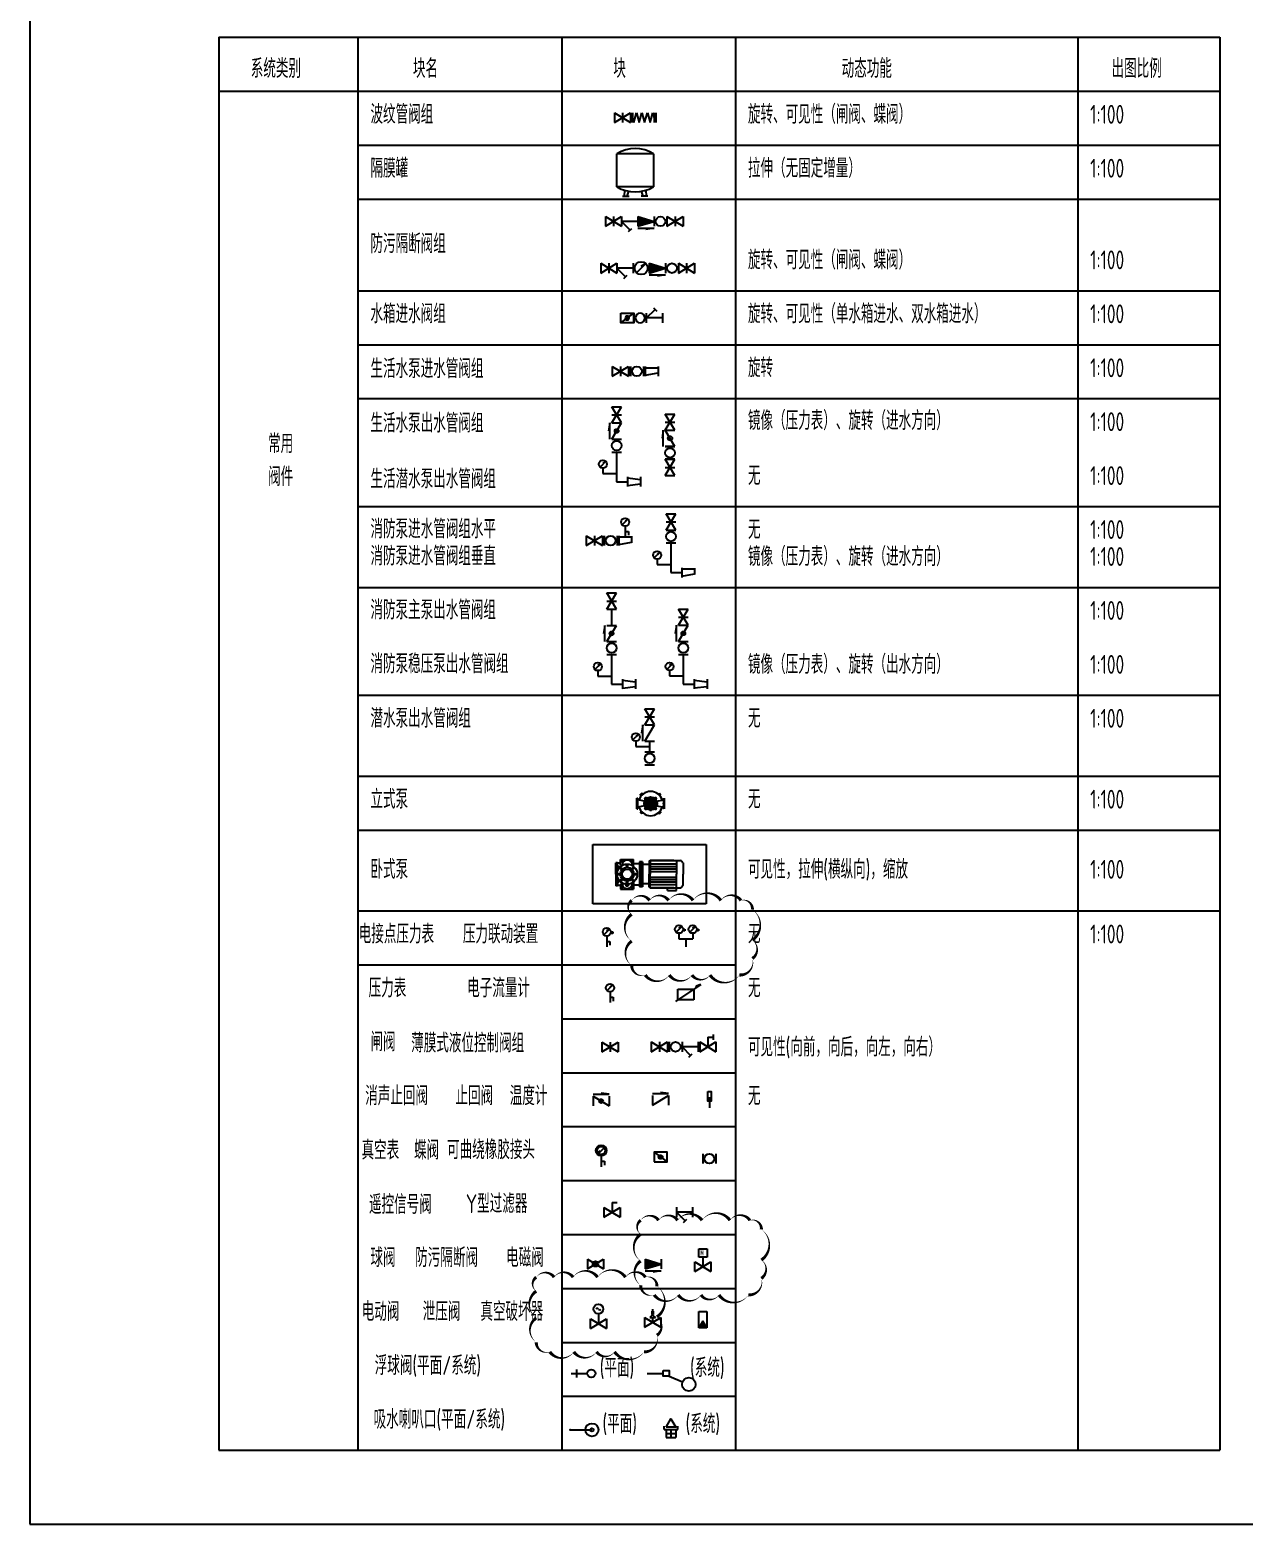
# Model space of a CAD drawing. Header units: millimetres. Extents: x -104227 to 2378000, y -101687 to 2248640.
# Drawn here: x -104227 to -81717, y -101687 to -73980 of the extents above; entities that cross this region are included whole.
import ezdxf

# ---------------------------------------------------------------- set-up
doc = ezdxf.new("R2010")
doc.units = ezdxf.units.MM
doc.header["$LTSCALE"] = 500
for name, pattern in [('BORDER', [1.75, 0.5, -0.25, 0.5, -0.25, 0, -0.25]), ('CENTER2', [1.125, 0.75, -0.125, 0.125, -0.125]), ('DASHDOT', [1, 0.5, -0.25, 0, -0.25]), ('DASHED', [0.75, 0.5, -0.25])]:
    doc.linetypes.add(name, pattern=pattern)
doc.layers.get('DEFPOINTS').update_dxf_attribs({"color": 9})
for name, color, linetype in [('W-BUSH', 231, 'Continuous'), ('W-BUSH-NOTE', 231, 'Continuous'), ('W-COCR-DIMS', 141, 'Continuous'), ('W-COCR-EQPM', 140, 'Continuous'), ('W-COCR-NOTE', 140, 'Continuous'), ('W-COCR-PIPE', 1, 'Continuous'), ('W-DRAI-DIMS', 51, 'Continuous'), ('W-DRAI-DOME-PIPE', 4, 'DASHED'), ('W-DRAI-EQPM', 50, 'Continuous'), ('W-DRAI-FLDR', 50, 'Continuous'), ('W-DRAI-NOTE', 50, 'Continuous'), ('W-DRAI-VENT-PIPE', 5, 'CENTER2'), ('W-DRIN-DIMS', 211, 'Continuous'), ('W-DRIN-EQPM', 210, 'Continuous'), ('W-DRIN-NOTE', 210, 'Continuous'), ('W-DRIN-PIPE', 3, 'Continuous'), ('W-DRIR-PIPE', 2, 'BORDER'), ('W-EQPM', 40, 'Continuous'), ('W-EQPM-ANTI', 40, 'Continuous'), ('W-FRPT-DRAI-PIPE', 4, 'DASHED'), ('W-FRPT-EXTG', 140, 'Continuous'), ('W-FRPT-HYDT', 140, 'Continuous'), ('W-FRPT-HYDT-DIMS', 61, 'Continuous'), ('W-FRPT-HYDT-EQPM', 60, 'Continuous'), ('W-FRPT-HYDT-PIPE', 1, 'Continuous'), ('W-FRPT-NOTE', 60, 'Continuous'), ('W-FRPT-SPRL', 60, 'Continuous'), ('W-FRPT-SPRL-DIMS', 61, 'Continuous'), ('W-FRPT-SPRL-EQPM', 60, 'Continuous'), ('W-FRPT-SPRL-PIPE', 2, 'Continuous'), ('W-GAS-DIMS', 201, 'Continuous'), ('W-GAS-EQPM', 200, 'Continuous'), ('W-GAS-NOTE', 200, 'Continuous'), ('W-GAS-PIPE', 2, 'Continuous'), ('W-HOLE', 231, 'Continuous'), ('W-HOLE-NOTE', 231, 'Continuous'), ('W-NOTE', 40, 'Continuous'), ('W-NOTE-NAME', 40, 'Continuous'), ('W-RAIN-DIMS', 61, 'Continuous'), ('W-RAIN-EQPM', 60, 'Continuous'), ('W-RAIN-NOTE', 60, 'Continuous'), ('W-RAIN-PIPE', 6, 'DASHDOT'), ('W-RECL-DIMS', 131, 'Continuous'), ('W-RECL-EQPM', 130, 'Continuous'), ('W-RECL-NOTE', 130, 'Continuous'), ('W-RECL-PIPE', 6, 'Continuous'), ('W-SHET-IDGF', 7, 'Continuous'), ('W-SHET-PROF', 40, 'Continuous'), ('W-SHET-SHET', 7, 'Continuous'), ('W-WSUP-COOL-PIPE', 3, 'Continuous'), ('W-WSUP-DIMS', 41, 'Continuous'), ('W-WSUP-EQPM', 40, 'Continuous'), ('W-WSUP-HOT-PIPE', 6, 'CENTER2'), ('W-WSUP-HOTI-PIPE', 2, 'Continuous'), ('W-WSUP-HOTR-PIPE', 2, 'BORDER'), ('W-WSUP-NOTE', 40, 'Continuous'), ('W-XF', 7, 'Continuous'), ('W-XR', 7, 'Continuous')]:
    doc.layers.add(name, color=color, linetype=linetype)
doc.layers.add('W-POST', color=10, linetype='Continuous', plot=False)
doc.styles.add('TH-STYLE1', font='', dxfattribs={"width": 0.8})
doc.styles.add('TH-STYLE3', font='tssdeng.shx', dxfattribs={"width": 0.7, "bigfont": 'tssdchn.shx'})
doc.styles.get('TH-STYLE1').set_extended_font_data('SimSun')

# ---------------------------------------------------------------- blocks, each defined once
blk = doc.blocks.new('*U210')
for p, q in [((-340, 61), (-340, 672)), ((340, 672), (-340, 672)), ((340, 672), (340, 61)), ((340, 61), (-340, 61)), ((-236, -111), (-113, -111)), ((-196, -1), (-205, -111)), ((-148, -111), (-116, -19)), ((236, -111), (113, -111)), ((148, -111), (116, -19)), ((196, -1), (205, -111))]:
    blk.add_line(p, q)
for centre, radius, start, end in [((0, 160), 615, 56.4318, 123.5682), ((0, 657), 686, 240.3029, 299.6971)]:
    blk.add_arc(centre, radius, start, end)
blk = doc.blocks.new('闸阀')
for p, q in [((0, 90), (0, -90)), ((0, 90), (300, -90)), ((0, -90), (300, 90)), ((150, 90), (150, -90)), ((300, 90), (300, -90))]:
    blk.add_line(p, q)
blk = doc.blocks.new('止回阀')
for p, q in [((0, 126), (300, 126)), ((0, 90), (0, -90)), ((0, -90), (300, 90)), ((300, 126), (150, 150)), ((300, 90), (300, -90))]:
    blk.add_line(p, q)
blk = doc.blocks.new('可曲绕橡胶接头')
for p, q in [((0, 90), (0, -90)), ((240, 90), (240, -90))]:
    blk.add_line(p, q)
blk.add_circle((120, 0), 90)
blk = doc.blocks.new('生活潜水泵出水管阀组')
blk.add_circle((0, 690), 40)
for name, p, rotation in [('闸阀', (0, 840), 90), ('止回阀', (0, 540), 90), ('可曲绕橡胶接头', (0, 540), 270), ('闸阀', (0, 0), 90)]:
    blk.add_blockref(name, p, dxfattribs=dict(rotation=rotation))
blk = doc.blocks.new('消声止回阀')
for p, q in [((0, 126), (300, 126)), ((0, 90), (0, -90)), ((0, 90), (300, -90)), ((300, 126), (150, 150)), ((300, 90), (300, -90))]:
    blk.add_line(p, q)
blk.add_circle((150, 0), 36)
blk = doc.blocks.new('压力表2')
for p, q in [((-202, 228), (-308, 122)), ((-202, 228), (-257, 195)), ((-255, 100), (-255, 0)), ((-255, 0), (0, 0))]:
    blk.add_line(p, q)
blk.add_circle((-255, 175), 75)
blk = doc.blocks.new('*U189')
at = {"layer": 'W-WSUP-COOL-PIPE'}
for p, q in [((0, 250), (0, -300)), ((0, -300), (200, -300))]:
    blk.add_line(p, q, dxfattribs=at)
at = {"layer": 'W-WSUP-EQPM'}
for p, q in [((200, -210), (200, -390)), ((200, -228), (440, -258)), ((440, -210), (440, -390)), ((200, -372), (440, -342))]:
    blk.add_line(p, q, dxfattribs=at)
at = {"layer": 'W-WSUP-EQPM', "rotation": 90}
for name, p in [('闸阀', (0, 790)), ('消声止回阀', (0, 490)), ('可曲绕橡胶接头', (0, 250))]:
    blk.add_blockref(name, p, dxfattribs=at)
at = {"layer": 'W-WSUP-EQPM'}
blk.add_blockref('压力表2', (0, -150), dxfattribs=at)
blk = doc.blocks.new('偏心异径管')
for p, q in [((0, 90), (0, -90)), ((0, 71), (240, 71)), ((240, 83), (240, -36)), ((0, -67), (240, -25))]:
    blk.add_line(p, q)
blk = doc.blocks.new('压力表')
for p, q in [((53, 328), (-53, 222)), ((53, 328), (-2, 295)), ((0, 200), (0, 0)), ((0, 100), (60, 100)), ((60, 100), (60, 30))]:
    blk.add_line(p, q)
blk.add_circle((0, 275), 75)
blk = doc.blocks.new('消防泵进水管阀组水平')
at = {"layer": 'W-FRPT-HYDT-EQPM'}
for name, p in [('压力表', (720, 71)), ('闸阀', (0, 0)), ('可曲绕橡胶接头', (330, 0)), ('偏心异径管', (600, 0))]:
    blk.add_blockref(name, p, dxfattribs=at)
blk = doc.blocks.new('同心异径管')
for p, q in [((0, 90), (0, -90)), ((0, 72), (240, 42)), ((240, 90), (240, -90)), ((0, -72), (240, -42))]:
    blk.add_line(p, q)
blk = doc.blocks.new('*U190')
for p, q in [((-440, 1390), (-440, 1090)), ((-440, 550), (-440, 0)), ((-440, 0), (-240, 0))]:
    blk.add_line(p, q)
at = {"layer": 'W-FRPT-HYDT-EQPM', "rotation": 90}
for name, p in [('闸阀', (-440, 1390)), ('消声止回阀', (-440, 790)), ('可曲绕橡胶接头', (-440, 550))]:
    blk.add_blockref(name, p, dxfattribs=at)
at = {"layer": 'W-FRPT-HYDT-EQPM'}
for name, p in [('压力表2', (-440, 150)), ('同心异径管', (-240, 0))]:
    blk.add_blockref(name, p, dxfattribs=at)
blk = doc.blocks.new('*U191')
for p, q in [((0, 550), (0, 0)), ((0, 0), (200, 0))]:
    blk.add_line(p, q)
at = {"layer": 'W-FRPT-HYDT-EQPM', "rotation": 90}
for name, p in [('闸阀', (0, 790)), ('可曲绕橡胶接头', (0, 550))]:
    blk.add_blockref(name, p, dxfattribs=at)
at = {"layer": 'W-FRPT-HYDT-EQPM'}
for name, p in [('压力表2', (0, 150)), ('偏心异径管', (200, 0))]:
    blk.add_blockref(name, p, dxfattribs=at)
blk = doc.blocks.new('潜水泵出水管阀组')
for p, q in [((-126, 740), (-150, 590)), ((-126, 440), (-126, 740)), ((-90, 740), (90, 740)), ((-90, 440), (90, 740)), ((-90, 440), (90, 440)), ((0, 440), (0, 240))]:
    blk.add_line(p, q)
at = {"rotation": 90}
for name, p in [('闸阀', (0, 740)), ('可曲绕橡胶接头', (0, 0))]:
    blk.add_blockref(name, p, dxfattribs=at)
blk.add_blockref('压力表2', (0, 340))
blk = doc.blocks.new('*U192')
for p, q in [((0, 550), (0, 0)), ((0, 0), (200, 0))]:
    blk.add_line(p, q)
at = {"layer": 'W-FRPT-HYDT-EQPM', "rotation": 90}
for name, p in [('闸阀', (0, 1090)), ('消声止回阀', (0, 790)), ('可曲绕橡胶接头', (0, 550))]:
    blk.add_blockref(name, p, dxfattribs=at)
at = {"layer": 'W-FRPT-HYDT-EQPM'}
for name, p in [('压力表2', (0, 150)), ('同心异径管', (200, 0))]:
    blk.add_blockref(name, p, dxfattribs=at)
blk = doc.blocks.new('立式泵')
at = {"linetype": 'Continuous'}
h = blk.add_hatch(dxfattribs=at)
h.set_pattern_fill('NET', color=8, scale=270, angle=-270, style=0)
h.set_pattern_definition([(90, (-658012.705, -679308.226), (-33.75, -4e-11), []), (180, (-658012.705, -679308.226), (4e-11, -33.75), [])])
edge = h.paths.add_edge_path()
edge.add_arc((255, 0), 122, 0, 360)
at = {"color": 7, "linetype": 'Continuous'}
for p, q in [((0, 98), (16, 98)), ((0, -98), (0, 98)), ((0, -98), (0, 98)), ((16, -98), (16, 98)), ((16, -98), (16, 98)), ((142, 45), (16, 67)), ((84, 185), (70, 171)), ((84, 185), (70, 171)), ((75, 135), (70, 171)), ((75, 135), (70, 171)), ((83, 176), (79, 172)), ((83, 176), (79, 172)), ((79, 172), (80, 166)), ((79, 172), (80, 166)), ((80, 166), (86, 165)), ((80, 166), (86, 165)), ((88, 174), (83, 176)), ((88, 174), (83, 176)), ((120, 180), (84, 185)), ((120, 180), (84, 185)), ((86, 165), (90, 169)), ((86, 165), (90, 169)), ((90, 169), (88, 174)), ((90, 169), (88, 174)), ((158, 112), (143, 97)), ((158, 112), (143, 97)), ((143, 97), (156, 71)), ((143, 97), (156, 71)), ((156, 102), (152, 98)), ((156, 102), (152, 98)), ((152, 98), (154, 93)), ((152, 98), (154, 93)), ((154, 93), (159, 91)), ((154, 93), (159, 91)), ((162, 101), (156, 102)), ((162, 101), (156, 102)), ((184, 99), (158, 112)), ((184, 99), (158, 112)), ((159, 91), (163, 95)), ((159, 91), (163, 95)), ((163, 95), (162, 101)), ((163, 95), (162, 101)), ((352, 112), (325, 99)), ((352, 112), (325, 99)), ((348, 101), (346, 96)), ((348, 101), (346, 96)), ((346, 96), (350, 91)), ((346, 96), (350, 91)), ((353, 103), (348, 101)), ((353, 103), (348, 101)), ((350, 91), (356, 93)), ((350, 91), (356, 93)), ((366, 97), (352, 112)), ((366, 97), (352, 112)), ((357, 98), (353, 103)), ((357, 98), (353, 103)), ((354, 71), (366, 97)), ((354, 71), (366, 97)), ((356, 93), (357, 98)), ((356, 93), (357, 98)), ((368, 45), (499, 67)), ((390, 180), (425, 185)), ((390, 180), (425, 185)), ((421, 175), (420, 169)), ((421, 175), (420, 169)), ((420, 169), (424, 165)), ((420, 169), (424, 165)), ((427, 176), (421, 175)), ((427, 176), (421, 175)), ((424, 165), (429, 167)), ((424, 165), (429, 167)), ((440, 171), (425, 185)), ((440, 171), (425, 185)), ((431, 172), (427, 176)), ((431, 172), (427, 176)), ((429, 167), (431, 172)), ((429, 167), (431, 172)), ((435, 135), (440, 171)), ((435, 135), (440, 171)), ((491, 83), (491, 67)), ((491, 83), (499, 83)), ((491, 83), (499, 83)), ((491, 83), (491, 67)), ((491, 78), (499, 78)), ((491, 78), (499, 78)), ((491, 72), (499, 72)), ((491, 72), (499, 72)), ((491, 67), (499, 67)), ((491, 67), (499, 67)), ((491, 55), (499, 55)), ((491, 55), (491, 40)), ((491, 55), (491, 40)), ((491, 55), (499, 55)), ((491, 51), (499, 51)), ((491, 51), (499, 51)), ((491, 44), (499, 44)), ((491, 44), (499, 44)), ((491, 40), (499, 40)), ((491, 40), (499, 40)), ((491, 8), (499, 8)), ((491, -8), (491, 8)), ((491, -8), (491, 8)), ((491, 8), (499, 8)), ((491, 3), (499, 3)), ((491, 3), (499, 3)), ((499, -98), (499, 98)), ((499, -98), (499, 98)), ((515, -98), (515, 98)), ((515, -98), (515, 98)), ((0, -98), (16, -98)), ((142, -45), (16, -67)), ((75, -135), (70, -171)), ((75, -135), (70, -171)), ((70, -171), (84, -185)), ((70, -171), (84, -185)), ((80, -167), (79, -172)), ((80, -167), (79, -172)), ((79, -172), (83, -176)), ((79, -172), (83, -176)), ((86, -165), (80, -167)), ((86, -165), (80, -167)), ((83, -176), (88, -175)), ((83, -176), (88, -175)), ((120, -180), (84, -185)), ((120, -180), (84, -185)), ((90, -169), (86, -165)), ((90, -169), (86, -165)), ((88, -175), (90, -169)), ((88, -175), (90, -169)), ((156, -71), (143, -97)), ((156, -71), (143, -97)), ((143, -97), (158, -112)), ((143, -97), (158, -112)), ((154, -93), (152, -98)), ((154, -93), (152, -98)), ((152, -98), (156, -103)), ((152, -98), (156, -103)), ((159, -91), (154, -93)), ((159, -91), (154, -93)), ((156, -103), (162, -101)), ((156, -103), (162, -101)), ((158, -112), (184, -99)), ((158, -112), (184, -99)), ((163, -96), (159, -91)), ((163, -96), (159, -91)), ((162, -101), (163, -96)), ((162, -101), (163, -96)), ((325, -99), (352, -112)), ((325, -99), (352, -112)), ((350, -91), (346, -95)), ((350, -91), (346, -95)), ((346, -95), (348, -101)), ((346, -95), (348, -101)), ((348, -101), (353, -102)), ((348, -101), (353, -102)), ((356, -93), (350, -91)), ((356, -93), (350, -91)), ((352, -112), (366, -97)), ((352, -112), (366, -97)), ((353, -102), (357, -98)), ((353, -102), (357, -98)), ((366, -97), (354, -71)), ((366, -97), (354, -71)), ((357, -98), (356, -93)), ((357, -98), (356, -93)), ((368, -45), (499, -67)), ((390, -180), (425, -185)), ((390, -180), (425, -185)), ((424, -165), (420, -169)), ((424, -165), (420, -169)), ((420, -169), (421, -174)), ((420, -169), (421, -174)), ((421, -174), (427, -176)), ((421, -174), (427, -176)), ((429, -166), (424, -165)), ((429, -166), (424, -165)), ((425, -185), (440, -171)), ((425, -185), (440, -171)), ((427, -176), (431, -172)), ((427, -176), (431, -172)), ((431, -172), (429, -166)), ((431, -172), (429, -166)), ((435, -135), (440, -171)), ((435, -135), (440, -171)), ((491, -3), (499, -3)), ((491, -3), (499, -3)), ((491, -8), (499, -8)), ((491, -8), (499, -8)), ((491, -55), (491, -40)), ((491, -40), (499, -40)), ((491, -40), (499, -40)), ((491, -55), (491, -40)), ((491, -44), (499, -44)), ((491, -44), (499, -44)), ((491, -51), (499, -51)), ((491, -51), (499, -51)), ((491, -55), (499, -55)), ((491, -55), (499, -55)), ((491, -67), (499, -67)), ((491, -83), (491, -67)), ((491, -83), (491, -67)), ((491, -67), (499, -67)), ((491, -72), (499, -72)), ((491, -72), (499, -72)), ((491, -78), (499, -78)), ((491, -78), (499, -78)), ((491, -83), (499, -83)), ((491, -83), (499, -83))]:
    blk.add_line(p, q, dxfattribs=at)
for centre, radius in [((84, 170), 4.96), ((84, 170), 4.96), ((84, 170), 3.24), ((84, 170), 3.24), ((255, 0), 122), ((255, 0), 122), ((158, 97), 4.96), ((158, 97), 4.96), ((158, 97), 3.24), ((158, 97), 3.24), ((352, 97), 4.96), ((352, 97), 4.96), ((352, 97), 3.24), ((352, 97), 3.24), ((425, 171), 4.96), ((425, 171), 4.96), ((425, 171), 3.24), ((425, 171), 3.24), ((84, -171), 4.96), ((84, -171), 4.96), ((84, -171), 3.24), ((84, -171), 3.24), ((158, -97), 4.96), ((158, -97), 4.96), ((158, -97), 3.24), ((158, -97), 3.24), ((352, -97), 4.96), ((352, -97), 4.96), ((352, -97), 3.24), ((352, -97), 3.24), ((425, -170), 4.96), ((425, -170), 4.96), ((425, -170), 3.24), ((425, -170), 3.24)]:
    blk.add_circle(centre, radius, dxfattribs=at)
for start, end in [(16.0561, 163.7571), (16.0561, 163.7571), (196.2466, 343.9439), (196.2466, 343.9439)]:
    blk.add_arc((255, 0), 225, start, end, dxfattribs=at)
blk = doc.blocks.new('断线')
for centre, start, end in [((-31, -21), 34.253, 147.6552), ((31, 21), 214.253, 327.6552)]:
    blk.add_arc(centre, 38.1, start, end)
blk = doc.blocks.new('电动阀')
for p, q in [((0, 90), (300, -90)), ((0, 90), (0, 90)), ((0, -90), (300, 90)), ((0, -90), (0, 90)), ((150, 180), (150, 0)), ((300, 90), (300, -90))]:
    blk.add_line(p, q)
blk.add_circle((150, 270), 90)
at = {"layer": 'DEFPOINTS'}
blk.add_lwpolyline([(-1003, 860, 0, 60, -0.520567), (-672, 860, 0, 60, -0.520567), (-320, 860, 0, 60, -0.520567), (134, 860, 0, 60, -0.520567), (651, 860, 0, 60, -0.520567), (1022, 860, 0, 60, -0.520567), (1234, 691, 0, 60, -0.520567), (1234, 124, 0, 60, -0.520567), (1234, -216, 0, 60, -0.520567), (994, -523, 0, 60, -0.520567), (448, -523, 0, 60, -0.520567), (114, -523, 0, 60, -0.520567), (-307, -523, 0, 60, -0.520567), (-752, -523, 0, 60, -0.520567), (-1003, -345, 0, 60, -0.520567), (-1003, 106, 0, 60, -0.520567), (-1003, 602, 0, 60, -0.520567)], format="xyseb", close=True, dxfattribs=at)
at = {"xscale": 0.7199999999720604, "yscale": 0.7199999999720604, "zscale": 0.7199999999720604}
blk.add_blockref('断线', (150, 270), dxfattribs=at)
blk = doc.blocks.new('蝶阀')
h = blk.add_hatch(color=256)
h.paths.add_polyline_path([(151, -19, 0.135933), (156, 0, 0.760667), (89, 19)])
h.paths.add_polyline_path([(89, 19, 0.135933), (84, 0, 0.760667), (151, -19)])
blk.add_line((0, 90), (240, -90))
blk.add_lwpolyline([(0, -90), (240, -90), (240, 90), (0, 90)], close=True)
blk.add_circle((120, 0), 36)
blk = doc.blocks.new('Y型过滤器')
for p, q in [((0, 0), (159, 159)), ((0, -90), (0, 90)), ((300, 0), (0, 0)), ((128, 189), (189, 128)), ((300, -90), (300, 90))]:
    blk.add_line(p, q)
blk = doc.blocks.new('防污隔断阀')
blk.add_hatch(color=256).paths.add_polyline_path([(300, -90), (300, 90), (0, 0)])
for p, q in [((0, 90), (0, -90)), ((300, 90), (0, 0)), ((300, -90), (0, 0)), ((300, 90), (300, -90)), ((300, -126), (0, -126)), ((0, -126), (150, -150))]:
    blk.add_line(p, q)
blk = doc.blocks.new('遥控信号阀')
for p, q in [((0, 90), (0, -90)), ((0, 90), (300, -90)), ((0, -90), (300, 90)), ((150, 180), (150, 0)), ((150, 180), (246, 180)), ((300, 90), (300, -90))]:
    blk.add_line(p, q)
blk = doc.blocks.new('*U260')
for p, q in [((0, 90), (0, -90)), ((0, 90), (300, -90)), ((0, -90), (300, 90)), ((150, 90), (150, -90)), ((300, 90), (300, -90)), ((900, 90), (1200, -90)), ((900, -90), (1200, 90)), ((900, 90), (900, -90)), ((1050, 180), (1050, 0)), ((1050, 180), (1146, 180)), ((1146, 228), (1146, 132)), ((1200, 90), (1200, -90))]:
    blk.add_line(p, q)
blk.add_blockref('可曲绕橡胶接头', (330, 0))
at = {"xscale": -1, "rotation": 180}
blk.add_blockref('Y型过滤器', (570, 0), dxfattribs=at)
blk = doc.blocks.new('球阀')
h = blk.add_hatch(color=256)
edge = h.paths.add_edge_path()
edge.add_arc((150, 0), 50, 0, 360)
for p, q in [((0, 90), (0, -90)), ((0, 90), (300, -90)), ((0, -90), (300, 90)), ((300, 90), (300, -90))]:
    blk.add_line(p, q)
blk.add_circle((150, 0), 50)
blk = doc.blocks.new('泄压阀')
for p, q in [((0, 90), (0, -90)), ((0, 90), (300, -90)), ((0, -90), (300, 90)), ((150, 143), (100, 93)), ((100, 93), (200, 93)), ((120, 193), (180, 193)), ((120, 163), (180, 163)), ((150, 243), (150, 143)), ((150, 143), (200, 93)), ((150, 93), (150, 0)), ((300, 90), (300, -90))]:
    blk.add_line(p, q)
blk = doc.blocks.new('*U193')
for p, q in [((0, 90), (0, -90)), ((0, 90), (300, -90)), ((0, -90), (300, 90)), ((150, 90), (150, -90)), ((300, 90), (300, -90)), ((336, 90), (336, -90)), ((576, 90), (576, -90)), ((612, 90), (612, -90)), ((612, 66), (852, 66)), ((852, 90), (852, -90)), ((612, -72), (852, -30))]:
    blk.add_line(p, q)
blk.add_circle((456, 0), 90)
blk = doc.blocks.new('*U195')
at = {"xscale": -1, "rotation": 180.0000010187545}
for name, p in [('蝶阀', (0, 0)), ('可曲绕橡胶接头', (240, 0))]:
    blk.add_blockref(name, p, dxfattribs=at)
at = {"rotation": 1.0187545645e-06}
blk.add_blockref('Y型过滤器', (480, 0), dxfattribs=at)
blk = doc.blocks.new('*U277')
for name, p in [('闸阀', (0, 0)), ('可曲绕橡胶接头', (900, 0)), ('闸阀', (1140, 0))]:
    blk.add_blockref(name, p)
at = {"xscale": -1, "rotation": 180}
blk.add_blockref('Y型过滤器', (300, 0), dxfattribs=at)
at = {"xscale": -1}
blk.add_blockref('防污隔断阀', (900, 0), dxfattribs=at)
blk = doc.blocks.new('*U278')
for p, q in [((535, 85), (365, -85)), ((535, 85, 0), (447, 33, 0))]:
    blk.add_line(p, q)
blk.add_circle((450, 0), 120)
for name, p in [('闸阀', (-300, 0)), ('可曲绕橡胶接头', (900, 0)), ('闸阀', (1140, 0))]:
    blk.add_blockref(name, p)
at = {"xscale": -1, "rotation": 180}
blk.add_blockref('Y型过滤器', (0, 0), dxfattribs=at)
at = {"xscale": -1}
blk.add_blockref('防污隔断阀', (900, 0), dxfattribs=at)
blk = doc.blocks.new('1')
for p, q in [((-109083, -92373), (-109115, -92373)), ((-109115, -92586), (-109115, -92373)), ((-109083, -92529), (-109083, -92373)), ((-109083, -92376), (-109026, -92376)), ((-109083, -92427), (-109073, -92427)), ((-109083, -92437), (-109067, -92437)), ((-109083, -92446), (-109067, -92446)), ((-109083, -92457), (-109073, -92457)), ((-109073, -92427), (-109073, -92457)), ((-109067, -92437), (-109067, -92446)), ((-109026, -92421), (-109026, -92311)), ((-109026, -92311), (-108783, -92311)), ((-109026, -92421), (-108992, -92421)), ((-108992, -92376), (-108992, -92421)), ((-108912, -92311), (-108912, -92326)), ((-108897, -92326), (-108897, -92311)), ((-108821, -92370), (-108786, -92370)), ((-108817, -92376), (-108817, -92421)), ((-108807, -92370), (-108807, -92426)), ((-108786, -92441), (-108786, -92370)), ((-108786, -92421), (-108783, -92421)), ((-108783, -92421), (-108783, -92311)), ((-108783, -92390), (-108676, -92390)), ((-108676, -92354), (-108676, -92819)), ((-108648, -92354), (-108676, -92354)), ((-108648, -92354), (-108648, -92819)), ((-108620, -92354), (-108648, -92354)), ((-108620, -92354), (-108620, -92819)), ((-108494, -92406), (-108620, -92406)), ((-108494, -92346), (-108474, -92334)), ((-108494, -92346), (-108494, -92586)), ((-108474, -92334), (-107914, -92334)), ((-108041, -92334), (-108474, -92334)), ((-108474, -92334), (-108474, -92586)), ((-108474, -92394), (-107991, -92394)), ((-108474, -92444), (-107991, -92444)), ((-108474, -92486), (-107991, -92486)), ((-108474, -92534), (-107991, -92534)), ((-107991, -92334), (-107991, -92586)), ((-107868, -92376), (-107868, -92586)), ((-109115, -92586), (-109115, -92800)), ((-109083, -92800), (-109115, -92800)), ((-109083, -92644), (-109083, -92800)), ((-109083, -92716), (-109073, -92716)), ((-109083, -92727), (-109067, -92727)), ((-109083, -92736), (-109067, -92736)), ((-109083, -92746), (-109073, -92746)), ((-109026, -92796), (-109083, -92796)), ((-109073, -92746), (-109073, -92716)), ((-109067, -92736), (-109067, -92727)), ((-108992, -92774), (-109026, -92774)), ((-109026, -92774), (-109026, -92862)), ((-108992, -92752), (-108992, -92796)), ((-108927, -92773), (-108927, -92804)), ((-108927, -92804), (-108882, -92804)), ((-108913, -92778), (-108918, -92788)), ((-108918, -92788), (-108913, -92799)), ((-108913, -92778), (-108897, -92778)), ((-108913, -92799), (-108897, -92799)), ((-108905, -92775), (-108905, -92801)), ((-108897, -92778), (-108892, -92788)), ((-108892, -92788), (-108897, -92799)), ((-108882, -92773), (-108882, -92804)), ((-108820, -92802), (-108786, -92802)), ((-108817, -92752), (-108817, -92796)), ((-108807, -92747), (-108807, -92802)), ((-108786, -92802), (-108786, -92732)), ((-108786, -92752), (-108783, -92752)), ((-108786, -92752), (-108783, -92752)), ((-108783, -92752), (-108783, -92862)), ((-108783, -92783), (-108676, -92783)), ((-108648, -92819), (-108676, -92819)), ((-108620, -92819), (-108648, -92819)), ((-108494, -92766), (-108620, -92766)), ((-108494, -92826), (-108494, -92586)), ((-108474, -92838), (-108474, -92586)), ((-108474, -92639), (-107991, -92639)), ((-108474, -92686), (-107991, -92686)), ((-108474, -92729), (-107991, -92729)), ((-108474, -92778), (-107991, -92778)), ((-107991, -92889), (-107991, -92586)), ((-107868, -92796), (-107868, -92586)), ((-109026, -92862), (-108783, -92862)), ((-108912, -92852), (-108912, -92852)), ((-108912, -92862), (-108912, -92852)), ((-108897, -92862), (-108912, -92862)), ((-108897, -92852), (-108897, -92862)), ((-108494, -92826), (-108474, -92838)), ((-108041, -92838), (-108474, -92838)), ((-108474, -92838), (-107914, -92838)), ((-108154, -92889), (-108154, -92838)), ((-108154, -92889), (-107991, -92889)), ((-107991, -92882), (-107991, -92882))]:
    blk.add_line(p, q)
for centre, radius in [((-108905, -92586), 188), ((-108905, -92586), 128), ((-109016, -92475), 13.5), ((-108995, -92350), 10.5), ((-108905, -92586), 93.8), ((-108905, -92429), 13.5), ((-108815, -92350), 10.5), ((-108793, -92475), 13.5), ((-109062, -92586), 13.5), ((-109016, -92698), 13.5), ((-108995, -92823), 10.5), ((-108905, -92695), 13.5), ((-108905, -92744), 13.5), ((-108905, -92788), 13.2), ((-108815, -92823), 10.5), ((-108793, -92698), 13.5), ((-108747, -92586), 13.5)]:
    blk.add_circle(centre, radius)
for centre, radius, start, end in [((-108905, -92426), 101, 29.7336, 150.2664), ((-107933, -92401), 68.8, 20.6629, 74.4968), ((-108905, -92756), 96.2, 204.4837, 335.5163), ((-107933, -92772), 68.8, 285.5032, 339.3371)]:
    blk.add_arc(centre, radius, start, end)
blk = doc.blocks.new('*U215')
for p, q in [((-90148, -90892), (-88048, -90892)), ((-90148, -91992), (-90148, -90892)), ((-88048, -90892), (-88048, -91992)), ((-88048, -91992), (-90148, -91992))]:
    blk.add_line(p, q)
at = {"linetype": 'CENTER2'}
blk.add_blockref('1', (19391, 1145), dxfattribs=at)
blk = doc.blocks.new('真空破坏器')
blk.add_hatch(color=8).paths.add_polyline_path([(75, 0), (0, 130), (-75, 0)])
at = {"linetype": 'CENTER2'}
for p, q in [((-75, 0), (-75, 300)), ((-75, 300), (75, 300)), ((75, 300), (75, 0)), ((0, 130), (-75, 0)), ((75, 0), (-75, 0))]:
    blk.add_line(p, q, dxfattribs=at)
blk.add_line((75, 0), (0, 130))
blk = doc.blocks.new('电磁阀')
for p, q in [((0, 90), (300, -90)), ((0, 90), (0, 90)), ((0, -90), (300, 90)), ((0, -90), (0, 90)), ((150, 180), (150, 0)), ((300, 90), (300, -90))]:
    blk.add_line(p, q)
at = {"linetype": 'CENTER2'}
blk.add_lwpolyline([(73, 334), (227, 334), (227, 180), (73, 180)], close=True, dxfattribs=at)
at = {"layer": 'DEFPOINTS'}
blk.add_lwpolyline([(-1003, 860, 0, 60, -0.520567), (-672, 860, 0, 60, -0.520567), (-320, 860, 0, 60, -0.520567), (134, 860, 0, 60, -0.520567), (651, 860, 0, 60, -0.520567), (1022, 860, 0, 60, -0.520567), (1234, 691, 0, 60, -0.520567), (1234, 124, 0, 60, -0.520567), (1234, -216, 0, 60, -0.520567), (994, -523, 0, 60, -0.520567), (448, -523, 0, 60, -0.520567), (114, -523, 0, 60, -0.520567), (-307, -523, 0, 60, -0.520567), (-752, -523, 0, 60, -0.520567), (-1003, -345, 0, 60, -0.520567), (-1003, 106, 0, 60, -0.520567), (-1003, 602, 0, 60, -0.520567)], format="xyseb", close=True, dxfattribs=at)
at = {"linetype": 'CENTER2', "style": 'TH-STYLE1', "width": 0.8}
blk.add_text('M', height=90, dxfattribs=at).set_placement((105, 213))
blk = doc.blocks.new('浮球阀')
blk.add_line((100, 75), (100, -75))
blk.add_circle((375, 0), 75)
at = {"layer": 'W-WSUP-COOL-PIPE'}
blk.add_line((0, 0), (300, 0), dxfattribs=at)
blk = doc.blocks.new('浮球阀系统')
blk.add_line((408, -52), (658, -156))
blk.add_lwpolyline([(300, 52), (408, 52), (408, -52), (300, -52)], close=True)
blk.add_circle((774, -204), 125)
at = {"layer": 'W-WSUP-COOL-PIPE'}
blk.add_line((0, 0), (300, 0), dxfattribs=at)
blk = doc.blocks.new('吸水喇叭口')
for radius in [120, 30]:
    blk.add_circle((400, 0), radius)
at = {"layer": 'W-WSUP-COOL-PIPE'}
blk.add_line((0, 0), (400, 0), dxfattribs=at)
blk = doc.blocks.new('吸水喇叭口系统')
for p, q in [((-128, -196), (-128, -136)), ((-128, -196), (128, -196)), ((-90, -196), (-90, -346)), ((-90, -271), (90, -271)), ((0, -196), (0, -346)), ((90, -196), (90, -346)), ((128, -196), (128, -136)), ((-90, -346), (90, -346))]:
    blk.add_line(p, q)
blk.add_lwpolyline([(-90, -156), (0, 0), (90, -156)], close=True)
blk = doc.blocks.new('*U241')
for p, q in [((-93217, -76544), (-93217, -76724)), ((-93182, -76544), (-93182, -76724)), ((-93182, -76635), (-93157, -76724)), ((-93157, -76724), (-93107, -76544)), ((-93107, -76544), (-93057, -76724)), ((-93057, -76724), (-93007, -76544)), ((-93007, -76544), (-92957, -76724)), ((-93007, -76544), (-92957, -76724)), ((-92957, -76724), (-92907, -76544)), ((-92957, -76724), (-92907, -76544)), ((-92907, -76544), (-92857, -76724)), ((-92907, -76544), (-92857, -76724)), ((-92857, -76724), (-92807, -76544)), ((-92857, -76724), (-92807, -76544)), ((-92807, -76544), (-92782, -76634)), ((-92782, -76544), (-92782, -76724)), ((-92747, -76544), (-92747, -76724))]:
    blk.add_line(p, q)
blk = doc.blocks.new('*U284')
for name, p in [('闸阀', (-60, 0)), ('*U241', (93457, 76634))]:
    blk.add_blockref(name, p)
blk = doc.blocks.new('电子流量计')
for p, q in [((280, 286), (-192, -28)), ((280, 286), (193, 257)), ((-150, 0), (-150, 200)), ((-150, 200), (150, 200)), ((150, 0), (-150, 0)), ((150, 200), (150, 0)), ((193, 257), (185, 223))]:
    blk.add_line(p, q)
blk = doc.blocks.new('压力联动装置')
for p, q in [((-74, 378), (-180, 272)), ((-74, 378), (-129, 345)), ((-16, 295), (-59, 295)), ((-52, 325), (-16, 325)), ((-16, 325), (-16, 295)), ((180, 378), (74, 272)), ((180, 378), (126, 345)), ((238, 295), (196, 295)), ((202, 325), (238, 325)), ((238, 325), (238, 295)), ((-127, 250), (-127, 150)), ((-127, 150), (127, 150)), ((0, 150), (0, 0)), ((127, 250), (127, 150))]:
    blk.add_line(p, q)
for centre in [(-127, 325), (127, 325)]:
    blk.add_circle(centre, 75)
at = {"layer": 'DEFPOINTS'}
blk.add_lwpolyline([(-1003, 860, 0, 60, -0.520567), (-672, 860, 0, 60, -0.520567), (-320, 860, 0, 60, -0.520567), (134, 860, 0, 60, -0.520567), (651, 860, 0, 60, -0.520567), (1022, 860, 0, 60, -0.520567), (1234, 691, 0, 60, -0.520567), (1234, 124, 0, 60, -0.520567), (1234, -216, 0, 60, -0.520567), (994, -523, 0, 60, -0.520567), (448, -523, 0, 60, -0.520567), (114, -523, 0, 60, -0.520567), (-307, -523, 0, 60, -0.520567), (-752, -523, 0, 60, -0.520567), (-1003, -345, 0, 60, -0.520567), (-1003, 106, 0, 60, -0.520567), (-1003, 602, 0, 60, -0.520567)], format="xyseb", close=True, dxfattribs=at)
blk = doc.blocks.new('电接点压力表')
for p, q in [((53, 328), (-53, 222)), ((53, 328), (-2, 295)), ((0, 200), (0, 0)), ((0, 100), (60, 100)), ((60, 100), (60, 30)), ((111, 245), (69, 245)), ((75, 275), (111, 275)), ((111, 275), (111, 245))]:
    blk.add_line(p, q)
blk.add_circle((0, 275), 75)
blk = doc.blocks.new('真空表')
for p, q in [((-53, 247), (53, 353)), ((-53, 247), (-20, 302)), ((0, 200), (0, 0)), ((0, 100), (60, 100)), ((60, 100), (60, 30))]:
    blk.add_line(p, q)
for radius in [100, 75]:
    blk.add_circle((0, 300), radius)
blk = doc.blocks.new('温度计')
blk.add_line((0, 200), (0, 0))
blk.add_lwpolyline([(-30, 305), (30, 305), (30, 125), (-30, 125)], close=True)
blk = doc.blocks.new('*U271')
at = {"layer": 'W-NOTE'}
blk.add_lwpolyline([(0, 0), (1146, 0), (1146, 574), (0, 574)], close=True, dxfattribs=at)

msp = doc.modelspace()

# ---------------------------------------------------------------- linework, layer by layer
for p, q in [((-100721.8, -74117.15), (-82165.54, -74117.15)), ((-100721.8, -74117.15), (-100721.8, -100317.15)), ((-98144.79, -74117.15), (-98144.79, -100317.15)), ((-94365.31, -74117.15), (-94365.31, -100317.15)), ((-91146.71, -74117.15), (-91146.71, -100317.15)), ((-84802.06, -74117.15), (-84802.06, -100317.15)), ((-82165.54, -74117.15), (-82165.54, -100317.15)), ((-100721.8, -75117.15), (-82165.54, -75117.15)), ((-98144.79, -76117.15), (-82165.54, -76117.15)), ((-98144.79, -77117.15), (-82165.54, -77117.15)), ((-98144.79, -78817.15), (-82165.54, -78817.15)), ((-98144.79, -79817.15), (-82165.54, -79817.15)), ((-98144.79, -80817.15), (-82165.54, -80817.15)), ((-98144.79, -82817.15), (-82165.54, -82817.15)), ((-98144.79, -84317.15), (-82165.54, -84317.15)), ((-98144.79, -86317.15), (-82165.54, -86317.15)), ((-98144.79, -87817.15), (-82165.54, -87817.15)), ((-98144.79, -88817.15), (-82165.54, -88817.15)), ((-98144.79, -90317.15), (-82165.54, -90317.15)), ((-98144.79, -91317.15), (-91146.71, -91317.15)), ((-94365.31, -92317.15), (-91146.71, -92317.15)), ((-94365.31, -93317.15), (-91146.71, -93317.15)), ((-94365.31, -94317.15), (-91146.71, -94317.15)), ((-94365.31, -95317.15), (-91146.71, -95317.15)), ((-94365.31, -96317.15), (-91146.71, -96317.15)), ((-94365.31, -97317.15), (-91146.71, -97317.15)), ((-94365.31, -98317.15), (-91146.71, -98317.15)), ((-94365.31, -99317.15), (-91146.71, -99317.15)), ((-100721.8, -100317.15), (-82165.54, -100317.15))]:
    msp.add_line(p, q)
at = {"layer": 'W-BUSH'}
msp.add_point((-94208.77, -99939.63), dxfattribs=at)
at = {"layer": 'W-BUSH-NOTE'}
msp.add_point((-94208.77, -99939.63), dxfattribs=at)
at = {"layer": 'W-COCR-DIMS'}
msp.add_point((-94208.77, -99939.63), dxfattribs=at)
at = {"layer": 'W-COCR-EQPM'}
msp.add_point((-94208.77, -99939.63), dxfattribs=at)
at = {"layer": 'W-COCR-NOTE'}
msp.add_point((-94208.77, -99939.63), dxfattribs=at)
at = {"layer": 'W-COCR-PIPE'}
msp.add_point((-94208.77, -99939.63), dxfattribs=at)
at = {"layer": 'W-DRAI-DIMS'}
msp.add_point((-94208.77, -99939.63), dxfattribs=at)
at = {"layer": 'W-DRAI-DOME-PIPE'}
msp.add_point((-94208.77, -99939.63), dxfattribs=at)
at = {"layer": 'W-DRAI-EQPM'}
msp.add_point((-94208.77, -99939.63), dxfattribs=at)
at = {"layer": 'W-DRAI-FLDR'}
msp.add_point((-94208.77, -99939.63), dxfattribs=at)
at = {"layer": 'W-DRAI-NOTE'}
msp.add_point((-94208.77, -99939.63), dxfattribs=at)
at = {"layer": 'W-DRAI-VENT-PIPE'}
msp.add_point((-94208.77, -99939.63), dxfattribs=at)
at = {"layer": 'W-DRIN-DIMS'}
msp.add_point((-94208.77, -99939.63), dxfattribs=at)
at = {"layer": 'W-DRIN-EQPM'}
msp.add_point((-94208.77, -99939.63), dxfattribs=at)
at = {"layer": 'W-DRIN-NOTE'}
msp.add_point((-94208.77, -99939.63), dxfattribs=at)
at = {"layer": 'W-DRIN-PIPE'}
msp.add_point((-94208.77, -99939.63), dxfattribs=at)
at = {"layer": 'W-DRIR-PIPE'}
msp.add_point((-94208.77, -99939.63), dxfattribs=at)
at = {"layer": 'W-EQPM'}
msp.add_point((-94208.77, -99939.63), dxfattribs=at)
at = {"layer": 'W-EQPM-ANTI'}
msp.add_point((-94208.77, -99939.63), dxfattribs=at)
at = {"layer": 'W-FRPT-DRAI-PIPE'}
msp.add_point((-94208.77, -99939.63), dxfattribs=at)
at = {"layer": 'W-FRPT-EXTG'}
msp.add_point((-94208.77, -99939.63), dxfattribs=at)
at = {"layer": 'W-FRPT-HYDT'}
msp.add_point((-94208.77, -99939.63), dxfattribs=at)
at = {"layer": 'W-FRPT-HYDT-DIMS'}
msp.add_point((-94208.77, -99939.63), dxfattribs=at)
at = {"layer": 'W-FRPT-HYDT-EQPM'}
msp.add_point((-94208.77, -99939.63), dxfattribs=at)
at = {"layer": 'W-FRPT-HYDT-PIPE'}
msp.add_point((-94208.77, -99939.63), dxfattribs=at)
at = {"layer": 'W-FRPT-NOTE'}
msp.add_point((-94208.77, -99939.63), dxfattribs=at)
at = {"layer": 'W-FRPT-SPRL'}
msp.add_point((-94208.77, -99939.63), dxfattribs=at)
at = {"layer": 'W-FRPT-SPRL-DIMS'}
msp.add_point((-94208.77, -99939.63), dxfattribs=at)
at = {"layer": 'W-FRPT-SPRL-EQPM'}
msp.add_point((-94208.77, -99939.63), dxfattribs=at)
at = {"layer": 'W-FRPT-SPRL-PIPE'}
msp.add_point((-94208.77, -99939.63), dxfattribs=at)
at = {"layer": 'W-GAS-DIMS'}
msp.add_point((-94208.77, -99939.63), dxfattribs=at)
at = {"layer": 'W-GAS-EQPM'}
msp.add_point((-94208.77, -99939.63), dxfattribs=at)
at = {"layer": 'W-GAS-NOTE'}
msp.add_point((-94208.77, -99939.63), dxfattribs=at)
at = {"layer": 'W-GAS-PIPE'}
msp.add_point((-94208.77, -99939.63), dxfattribs=at)
at = {"layer": 'W-HOLE'}
msp.add_point((-94208.77, -99939.63), dxfattribs=at)
at = {"layer": 'W-HOLE-NOTE'}
msp.add_point((-94208.77, -99939.63), dxfattribs=at)
at = {"layer": 'W-NOTE'}
msp.add_point((-94208.77, -99939.63), dxfattribs=at)
at = {"layer": 'W-NOTE-NAME'}
msp.add_point((-94208.77, -99939.63), dxfattribs=at)
at = {"layer": 'W-POST'}
msp.add_line((-100721.8, -100317.15), (-98144.79, -100317.15), dxfattribs=at)
at = {"layer": 'W-RAIN-DIMS'}
msp.add_point((-94208.77, -99939.63), dxfattribs=at)
at = {"layer": 'W-RAIN-EQPM'}
msp.add_point((-94208.77, -99939.63), dxfattribs=at)
at = {"layer": 'W-RAIN-NOTE'}
msp.add_point((-94208.77, -99939.63), dxfattribs=at)
at = {"layer": 'W-RAIN-PIPE'}
msp.add_point((-94208.77, -99939.63), dxfattribs=at)
at = {"layer": 'W-RECL-DIMS'}
msp.add_point((-94208.77, -99939.63), dxfattribs=at)
at = {"layer": 'W-RECL-EQPM'}
msp.add_point((-94208.77, -99939.63), dxfattribs=at)
at = {"layer": 'W-RECL-NOTE'}
msp.add_point((-94208.77, -99939.63), dxfattribs=at)
at = {"layer": 'W-RECL-PIPE'}
msp.add_point((-94208.77, -99939.63), dxfattribs=at)
at = {"layer": 'W-SHET-IDGF'}
msp.add_point((-94208.77, -99939.63), dxfattribs=at)
at = {"layer": 'W-SHET-PROF'}
msp.add_point((-94208.77, -99939.63), dxfattribs=at)
at = {"layer": 'W-SHET-SHET'}
msp.add_point((-94208.77, -99939.63), dxfattribs=at)
at = {"layer": 'W-WSUP-COOL-PIPE'}
msp.add_point((-94208.77, -99939.63), dxfattribs=at)
at = {"layer": 'W-WSUP-DIMS'}
msp.add_point((-94208.77, -99939.63), dxfattribs=at)
at = {"layer": 'W-WSUP-EQPM'}
msp.add_point((-94208.77, -99939.63), dxfattribs=at)
at = {"layer": 'W-WSUP-HOT-PIPE'}
msp.add_point((-94208.77, -99939.63), dxfattribs=at)
at = {"layer": 'W-WSUP-HOTI-PIPE'}
msp.add_point((-94208.77, -99939.63), dxfattribs=at)
at = {"layer": 'W-WSUP-HOTR-PIPE'}
msp.add_point((-94208.77, -99939.63), dxfattribs=at)
at = {"layer": 'W-WSUP-NOTE'}
msp.add_point((-94208.77, -99939.63), dxfattribs=at)
at = {"layer": 'W-XF'}
msp.add_point((-94208.77, -99939.63), dxfattribs=at)
at = {"layer": 'W-XR'}
msp.add_point((-94208.77, -99939.63), dxfattribs=at)

# ---------------------------------------------------------------- block references
for name, p in [('*U284', (-93330.09, -75608.28)), ('*U210', (-93005.54, -76952.91)), ('*U277', (-93556.42, -77532.05)), ('*U278', (-93344.91, -78397.92)), ('潜水泵出水管阀组', (-92738.96, -87608.2)), ('立式泵', (-92974.75, -88325.7)), ('*U215', (-3641.98, 1805.46)), ('压力联动装置', (-92067.01, -90982.29)), ('电接点压力表', (-93533.27, -90982.29)), ('压力表', (-93472.17, -92017.15)), ('电子流量计', (-92067.01, -91967.15)), ('闸阀', (-93622.17, -92839.76)), ('*U260', (-92707.6, -92836.67)), ('消声止回阀', (-93785.64, -93843.22)), ('止回阀', (-92685.3, -93830.8)), ('温度计', (-91629.41, -93970.8)), ('真空表', (-93635.64, -95060.08)), ('蝶阀', (-92655.3, -94880.71)), ('可曲绕橡胶接头', (-91749.41, -94910.34)), ('遥控信号阀', (-93585.38, -95905.88)), ('电磁阀', (-91900.3, -96914.19)), ('电动阀', (-93836.88, -97969.35)), ('球阀', (-93892.63, -96861.37)), ('泄压阀', (-92832.02, -97946.5)), ('浮球阀系统', (-92784.43, -98892.58)), ('吸水喇叭口系统', (-92342.27, -99735.38)), ('吸水喇叭口', (-94208.77, -99939.63))]:
    msp.add_blockref(name, p)
at = {"xscale": -1, "rotation": 180}
msp.add_blockref('Y型过滤器', (-92240.18, -95902.57), dxfattribs=at)
at = {"xscale": -1}
msp.add_blockref('防污隔断阀', (-92521.34, -96864.19), dxfattribs=at)
at = {"linetype": 'CENTER2'}
for name, p in [('真空破坏器', (-91750.3, -98046.5)), ('浮球阀', (-94194.22, -98892.58))]:
    msp.add_blockref(name, p, dxfattribs=at)
at = {"layer": 'W-FRPT-HYDT-EQPM'}
msp.add_blockref('消防泵进水管阀组水平', (-93911.91, -83452.5), dxfattribs=at)
at = {"layer": 'W-FRPT-HYDT-PIPE'}
for name, p in [('*U191', (-92343.07, -84044.09)), ('*U190', (-93002.91, -86111.48)), ('*U192', (-92113.13, -86110.4))]:
    msp.add_blockref(name, p, dxfattribs=at)
at = {"layer": 'W-NOTE', "xscale": 100, "yscale": 100, "zscale": 100}
msp.add_blockref('*U271', (-104227.21, -101687.21), dxfattribs=at)
at = {"layer": 'W-WSUP-EQPM'}
for name, p in [('*U195', (-93273.8, -79321.88)), ('*U193', (-93430.48, -80311.17)), ('*U189', (-93349.77, -82057.1)), ('生活潜水泵出水管阀组', (-92358.47, -82242.91))]:
    msp.add_blockref(name, p, dxfattribs=at)

# ---------------------------------------------------------------- texts
at = {"layer": 'W-NOTE', "style": 'TH-STYLE3', "width": 0.7}
for s, p in [('系统类别', (-100132.2, -74870.41)), ('块名', (-97126.03, -74870.41)), ('块', (-93411.14, -74870.41)), ('动态功能', (-89177.93, -74870.41)), ('出图比例', (-84174.16, -74870.41)), ('波纹管阀组', (-97913.36, -75720.04)), ('旋转、可见性（闸阀、蝶阀）', (-90915.28, -75720.04)), ('1:100', (-84570.62, -75720.04)), ('隔膜罐', (-97913.36, -76720.04)), ('拉伸（无固定增量）', (-90915.28, -76720.04)), ('1:100', (-84570.62, -76720.04)), ('防污隔断阀组', (-97913.36, -78120.04)), ('旋转、可见性（闸阀、蝶阀）', (-90915.28, -78420.04)), ('1:100', (-84570.62, -78420.04)), ('水箱进水阀组', (-97913.36, -79420.04)), ('旋转、可见性（单水箱进水、双水箱进水）', (-90915.28, -79420.04)), ('1:100', (-84570.62, -79420.04)), ('生活水泵进水管阀组', (-97913.36, -80437.56)), ('旋转', (-90915.28, -80420.04)), ('1:100', (-84570.62, -80420.04)), ('生活水泵出水管阀组', (-97913.36, -81446.09)), ('镜像（压力表）、旋转（进水方向）', (-90915.28, -81398.59)), ('1:100', (-84570.62, -81420.04)), ('常用', (-99811, -81827.47)), ('阀件', (-99811, -82438.95)), ('生活潜水泵出水管阀组', (-97913.36, -82481.1)), ('无', (-90915.28, -82420.04)), ('1:100', (-84570.62, -82420.04)), ('消防泵进水管阀组水平', (-97913.36, -83410.13)), ('无', (-90915.28, -83420.04)), ('1:100', (-84570.62, -83420.04)), ('消防泵进水管阀组垂直', (-97913.36, -83910.13)), ('镜像（压力表）、旋转（进水方向）', (-90915.28, -83920.04)), ('1:100', (-84570.62, -83920.04)), ('消防泵主泵出水管阀组', (-97913.36, -84910.13)), ('1:100', (-84570.62, -84920.04)), ('消防泵稳压泵出水管阀组', (-97913.36, -85910.13)), ('镜像（压力表）、旋转（出水方向）', (-90915.28, -85920.04)), ('1:100', (-84570.62, -85920.04)), ('潜水泵出水管阀组', (-97913.36, -86920.04)), ('无', (-90915.28, -86920.04)), ('1:100', (-84570.62, -86920.04)), ('立式泵', (-97913.36, -88420.04)), ('无', (-90915.28, -88420.04)), ('1:100', (-84570.62, -88420.04)), ('卧式泵', (-97913.36, -89720.04)), ('可见性，拉伸(横纵向)，缩放', (-90915.28, -89720.04)), ('1:100', (-84570.62, -89720.04)), ('电接点压力表', (-98130.38, -90920.04)), ('压力联动装置', (-96199.67, -90920.04)), ('无', (-90915.28, -90920.04)), ('1:100', (-84570.62, -90920.04)), ('压力表', (-97947.22, -91920.04)), ('电子流量计', (-96119.99, -91920.04)), ('无', (-90915.28, -91920.04)), ('闸阀', (-97913.36, -92920.04)), ('薄膜式液位控制阀组', (-97158.38, -92941.38)), ('可见性(向前，向后，向左，向右）', (-90915.28, -93015.84)), ('消声止回阀', (-98010.55, -93920.04)), ('止回阀', (-96336.98, -93920.04)), ('温度计', (-95331.58, -93920.04)), ('无', (-90915.28, -93920.04)), ('真空表', (-98078.48, -94927.13)), ('蝶阀', (-97106.47, -94927.13)), ('可曲绕橡胶接头', (-96492.19, -94920.13)), ('遥控信号阀', (-97940.16, -95935.15)), ('Y型过滤器', (-96144.7, -95920.04)), ('球阀', (-97913.36, -96920.04)), ('防污隔断阀', (-97083.81, -96920.04)), ('电磁阀', (-95398.32, -96920.04)), ('电动阀', (-98074.91, -97920.04)), ('泄压阀', (-96945.04, -97920.04)), ('真空破坏器', (-95875.56, -97920.04)), ('浮球阀(平面/系统)', (-97834.33, -98920.04)), ('(平面)', (-93663.21, -98962.94)), ('(系统)', (-91988.42, -98962.94)), ('吸水喇叭口(平面/系统)', (-97853.87, -99920.04)), ('(平面)', (-93612.11, -100002.25)), ('(系统)', (-92071.58, -100002.25))]:
    msp.add_text(s, height=350, dxfattribs=at).set_placement(p)

doc.saveas('drawing.dxf')
